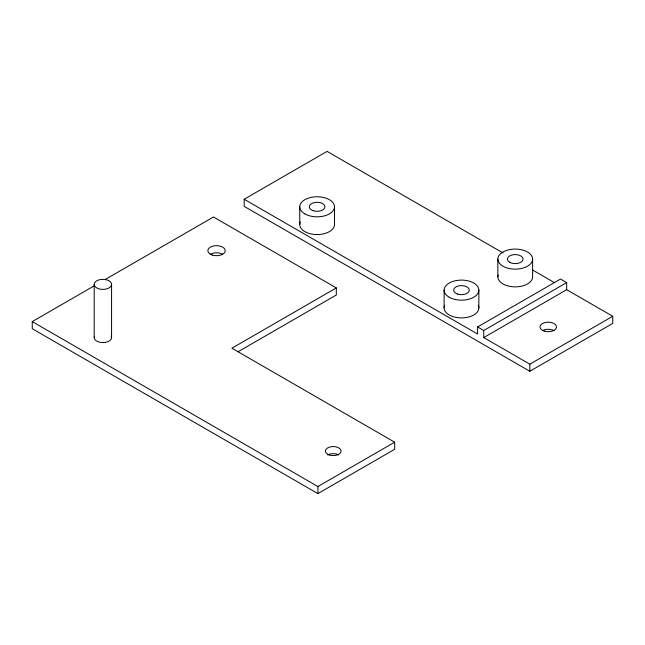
<?xml version="1.0" encoding="UTF-8"?>
<svg xmlns="http://www.w3.org/2000/svg" width="645" height="645" viewBox="0 0 645 645"><rect width="100%" height="100%" fill="white"/><g stroke="black" fill="none" stroke-linecap="round" stroke-linejoin="round"><path stroke-width="0.97" d="M237.981 351.791L336.319 295.015L336.319 287.92L231.894 348.211L394.675 442.196L394.675 449.291L317.896 493.619L32.25 328.708L32.25 321.613L94.106 285.904M105.433 279.366L213.463 216.994L336.319 287.92M566.681 289.694L566.681 282.599L483.75 330.482L483.75 337.569L566.681 289.694L612.75 316.292L612.75 323.387L529.819 371.262L244.181 206.352L244.181 199.257L327.104 151.381L503.052 252.961M244.181 199.257L477.606 334.029L477.606 326.934L560.537 279.051L566.681 282.599M32.25 321.613L317.896 486.532L394.675 442.196M483.75 337.569L529.819 364.175L612.75 316.292M532.665 270.053L554.442 282.631M477.606 326.934L483.75 330.482M532.609 259.105A17.375 10.03 0 0 1 506.543 267.796A17.375 10.03 0 0 1 506.543 250.421A17.375 10.03 0 0 1 532.609 259.105L532.609 276.842A17.375 10.03 0 0 1 513.718 286.832A17.375 10.03 0 0 1 498.125 275.092M529.819 364.175L529.819 371.262M497.859 259.105L497.859 276.842M478.856 290.137L478.856 307.867M444.107 290.137L444.107 307.867M334.497 206.795L334.497 224.525A17.375 10.03 0 0 1 314.857 234.474A17.375 10.03 0 0 1 300.344 221.928M317.896 486.532L317.896 493.619M299.748 206.795L299.748 224.525M111.577 284.372A8.683 5.015 0 0 1 98.548 288.718A8.683 5.015 0 0 1 98.548 280.027A8.683 5.015 0 0 1 111.577 284.372L111.577 337.569M94.202 284.372L94.202 337.569M111.287 336.271A8.683 5.015 0 0 1 102.894 342.592A8.683 5.015 0 0 1 94.501 336.271M327.725 454.967A7.821 4.515 0 0 1 338.778 454.967M210.391 254.227A8.683 5.015 0 0 1 222.678 254.227M542.413 330.659A8.256 4.765 0 0 1 554.087 330.659M478.268 305.27A17.375 10.03 0 0 1 461.481 317.904A17.375 10.03 0 0 1 444.703 305.27M329.337 454.975A7.821 4.515 0 0 0 341.068 451.065A7.821 4.515 0 0 0 329.337 447.154A7.821 4.515 0 0 0 329.337 454.975M212.189 255.025A8.683 5.015 0 0 0 225.226 250.679A8.683 5.015 0 0 0 212.189 246.342A8.683 5.015 0 0 0 212.189 255.025M544.122 331.062A8.256 4.765 0 0 0 556.506 326.934A8.256 4.765 0 0 0 544.122 322.806A8.256 4.765 0 0 0 544.122 331.062M457.571 294.047A7.821 4.515 0 0 0 469.302 290.137A7.821 4.515 0 0 0 457.571 286.227A7.821 4.515 0 0 0 457.571 294.047M509.703 262.297A7.821 4.515 0 0 0 522.781 260.274A7.821 4.515 0 0 0 513.21 254.743A7.821 4.515 0 0 0 509.703 262.297M313.212 210.705A7.821 4.515 0 0 0 324.943 206.795A7.821 4.515 0 0 0 313.212 202.885A7.821 4.515 0 0 0 313.212 210.705M449.194 297.232A17.375 10.03 0 0 0 478.268 292.733A17.375 10.03 0 0 0 456.982 280.446A17.375 10.03 0 0 0 449.194 297.232M304.843 213.89A17.375 10.03 0 0 0 333.908 209.391A17.375 10.03 0 0 0 312.632 197.104A17.375 10.03 0 0 0 304.843 213.89"/></g></svg>
